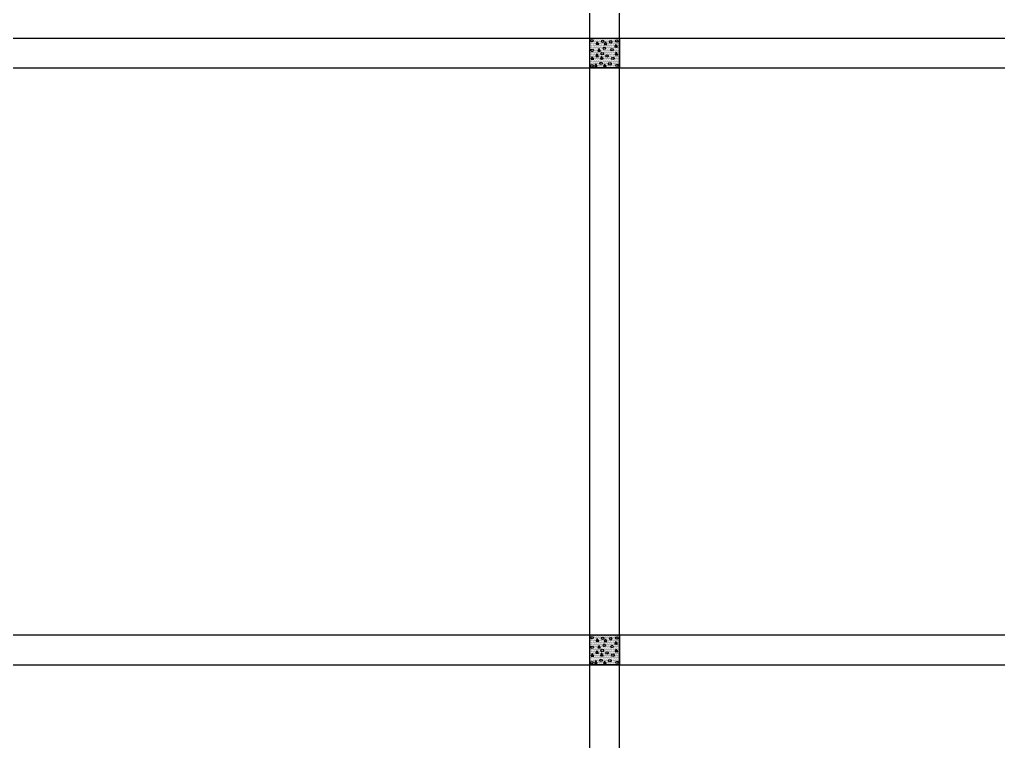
# Model space of a CAD drawing. Header units: feet. Extents: x 655 to 3246, y 42 to 1922.
# Drawn here: x 1174.2 to 1239.8, y 348.6 to 397 of the extents above; entities that cross this region are included whole.
import ezdxf

# ---------------------------------------------------------------- set-up
doc = ezdxf.new("R2010")
doc.units = ezdxf.units.FT
doc.header["$MEASUREMENT"] = 0
for name, color, linetype in [('beampillar', 80, 'Continuous'), ('hatch pillar', 20, 'Continuous'), ('prep side', 220, 'Continuous')]:
    doc.layers.add(name, color=color, linetype=linetype)

# ---------------------------------------------------------------- blocks, each defined once
blk = doc.blocks.new('hatchedpillar')
at = {"layer": 'hatch pillar', "linetype": 'ByBlock', "true_color": 0xf4ee51}
h = blk.add_hatch(dxfattribs=at)
h.set_pattern_fill('DOTS', color=41, scale=0.74)
h.set_pattern_definition([(0, (205.4823, -80.014843), (0.023125, 0.04625), [0, -0.04625])])
h.paths.add_polyline_path([(409.3, 174.403), (407.3, 174.403), (407.3, 172.403), (409.3, 172.403)])
h = blk.add_hatch(dxfattribs=at)
h.set_pattern_fill('DOTS', color=41, scale=0.74)
h.set_pattern_definition([(0, (205.4823, -120.014843), (0.023125, 0.04625), [0, -0.04625])])
h.paths.add_polyline_path([(409.3, 134.403), (407.3, 134.403), (407.3, 132.403), (409.3, 132.403)])
at = {"layer": 'hatch pillar', "linetype": 'Continuous', "lineweight": -3, "ltscale": 2}
for p, q in [((407.821, 174.163), (407.744, 174.001)), ((407.744, 174.001), (407.922, 174.001)), ((407.922, 174.001), (407.821, 174.163)), ((408.37, 174.132), (408.292, 173.97)), ((408.292, 173.97), (408.47, 173.97)), ((408.47, 173.97), (408.37, 174.132)), ((409.077, 173.973), (409, 173.811)), ((409.177, 173.811), (409.077, 173.973)), ((407.798, 173.345), (407.721, 173.183)), ((407.898, 173.183), (407.798, 173.345)), ((407.937, 173.7), (407.86, 173.538)), ((407.86, 173.538), (408.037, 173.538)), ((408.037, 173.538), (407.937, 173.7)), ((409, 173.811), (409.177, 173.811)), ((409.091, 173.458), (409.014, 173.296)), ((409.014, 173.296), (409.191, 173.296)), ((409.191, 173.296), (409.091, 173.458)), ((407.487, 173.162), (407.41, 173)), ((407.41, 173), (407.588, 173)), ((407.588, 173), (407.487, 173.162)), ((407.721, 172.689), (407.644, 172.527)), ((407.721, 173.183), (407.898, 173.183)), ((407.821, 172.527), (407.721, 172.689)), ((408.115, 173.183), (408.037, 173.021)), ((408.037, 173.021), (408.215, 173.021)), ((408.215, 173.021), (408.115, 173.183)), ((408.308, 172.659), (408.231, 172.497)), ((408.408, 172.497), (408.308, 172.659)), ((407.644, 172.527), (407.821, 172.527)), ((408.231, 172.497), (408.408, 172.497)), ((407.821, 134.163), (407.744, 134.001)), ((407.744, 134.001), (407.922, 134.001)), ((407.922, 134.001), (407.821, 134.163)), ((408.37, 134.132), (408.292, 133.97)), ((408.292, 133.97), (408.47, 133.97)), ((408.47, 133.97), (408.37, 134.132)), ((409.077, 133.973), (409, 133.811)), ((409.177, 133.811), (409.077, 133.973)), ((407.798, 133.345), (407.721, 133.183)), ((407.721, 133.183), (407.898, 133.183)), ((407.898, 133.183), (407.798, 133.345)), ((407.937, 133.7), (407.86, 133.538)), ((407.86, 133.538), (408.037, 133.538)), ((408.037, 133.538), (407.937, 133.7)), ((408.115, 133.183), (408.037, 133.021)), ((408.215, 133.021), (408.115, 133.183)), ((409, 133.811), (409.177, 133.811)), ((409.091, 133.458), (409.014, 133.296)), ((409.014, 133.296), (409.191, 133.296)), ((409.191, 133.296), (409.091, 133.458)), ((407.487, 133.162), (407.41, 133)), ((407.41, 133), (407.588, 133)), ((407.588, 133), (407.487, 133.162)), ((407.721, 132.689), (407.644, 132.527)), ((407.644, 132.527), (407.821, 132.527)), ((407.821, 132.527), (407.721, 132.689)), ((408.037, 133.021), (408.215, 133.021)), ((408.308, 132.659), (408.231, 132.497)), ((408.408, 132.497), (408.308, 132.659)), ((408.231, 132.497), (408.408, 132.497))]:
    blk.add_line(p, q, dxfattribs=at)
for centre in [(407.469, 174.234), (408.177, 174.186), (408.725, 174.155), (409.13, 174.213), (407.476, 173.578), (408.153, 173.368), (408.292, 173.723), (408.47, 173.206), (408.812, 173.635), (407.455, 172.548), (408.076, 172.713), (408.663, 172.682), (408.868, 173.056), (409.137, 172.576), (407.469, 134.234), (408.177, 134.186), (408.725, 134.155), (409.13, 134.213), (407.476, 133.578), (408.153, 133.368), (408.292, 133.723), (408.47, 133.206), (408.812, 133.635), (407.455, 132.548), (408.076, 132.713), (408.663, 132.682), (408.868, 133.056), (409.137, 132.576)]:
    blk.add_circle(centre, 0.0821, dxfattribs=at)

msp = doc.modelspace()

# ---------------------------------------------------------------- linework, layer by layer
at = {"layer": 'beampillar', "linetype": 'ByBlock'}
for p, q in [((1212.44839, 311.2501), (1212.44839, 475.77706)), ((1214.44839, 311.2501), (1214.44839, 475.77706)), ((1004.94839, 395.77706), (1262.42174, 395.77706)), ((1004.94839, 393.77706), (1262.42174, 393.77706)), ((1004.94839, 355.77706), (1258.42174, 355.77706)), ((1004.94839, 353.77706), (1258.42174, 353.77706))]:
    msp.add_line(p, q, dxfattribs=at)
for points in [[(1212.44839, 395.77706), (1214.44839, 395.77706), (1214.44839, 393.77706), (1212.44839, 393.77706)], [(1212.44839, 355.77706), (1214.44839, 355.77706), (1214.44839, 353.77706), (1212.44839, 353.77706)]]:
    msp.add_lwpolyline(points, close=True, dxfattribs=at)

# ---------------------------------------------------------------- block references
at = {"layer": 'prep side', "linetype": 'ByBlock'}
msp.add_blockref('hatchedpillar', (805.13158, 221.36436), dxfattribs=at)

doc.saveas('drawing.dxf')
